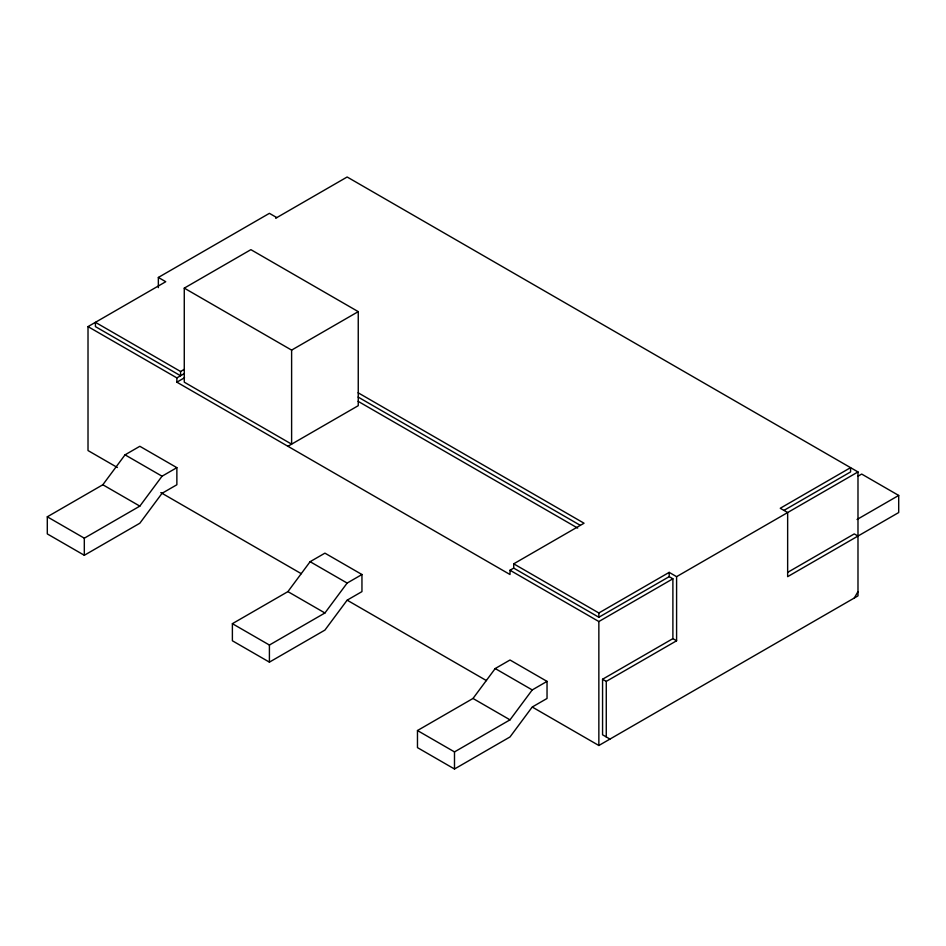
<?xml version="1.0" encoding="UTF-8"?>
<svg xmlns="http://www.w3.org/2000/svg" width="946" height="946" viewBox="0 0 946 946"><rect width="100%" height="100%" fill="white"/><g stroke="black" fill="none" stroke-linecap="round" stroke-linejoin="round"><path stroke-width="1.42" d="M854.273 598.026L857.987 591.617M102.83 484.754L125.038 454.837L139.842 446.287L176.867 467.655L176.867 484.754L162.05 493.304L139.842 523.221L84.312 555.278L47.3 533.911L47.3 516.812L102.83 484.754L139.842 506.122L162.05 476.205L176.867 467.655M287.915 591.617L310.122 561.688L324.927 553.15L361.951 574.518L361.951 591.617L347.147 600.166L324.927 630.083L269.409 662.141L232.385 640.773L232.385 623.674L287.915 591.617L324.927 612.984L347.147 583.067L361.951 574.518M473 698.467L495.207 668.55L510.012 660.001L547.036 681.38L547.036 698.467L532.231 707.017L510.012 736.946L454.494 769.003L417.47 747.624L417.47 730.537L473 698.467L510.012 719.847L532.231 689.93L547.036 681.38M158.349 287.643L158.349 277.45L269.409 213.335L276.811 217.604M117.387 467.513L88.013 450.556L88.013 326.607L165.751 281.719L158.349 277.45M275.664 218.266L347.147 176.997L857.987 471.936L857.987 595.885L598.853 745.495L532.444 707.147M184.269 288.128L291.616 350.115L291.616 444.147L184.269 382.172L184.269 288.128L250.891 249.661L358.25 311.636L358.25 405.68L287.915 446.287M180.568 371.482L180.568 375.763L95.428 326.607L95.428 322.326L180.568 371.482L184.399 369.271M88.013 326.607L176.867 377.892L184.399 373.54M176.867 377.892L176.867 382.172L184.517 377.75M291.616 350.115L358.25 311.636M47.3 516.812L84.312 538.179L139.842 506.122M232.385 623.674L269.409 645.042L324.927 612.984M609.969 739.074L602.567 734.806L602.567 679.24L672.89 638.633L672.89 578.786L669.189 576.658L598.853 617.253L513.713 568.108L513.713 563.828L584.049 523.221L358.12 392.779M176.867 382.172L510.012 574.518L510.012 570.237L513.713 568.108M513.713 563.828L598.853 612.984L669.189 572.377L676.591 576.658L857.987 471.936M784.08 510.32L850.572 471.936L850.572 467.655L780.249 508.262L787.651 512.543L787.651 576.658L898.7 512.543L898.7 495.444L861.688 474.064L857.892 476.252M510.012 570.237L598.853 621.534L672.89 578.786M417.47 730.537L454.494 751.904L510.012 719.847M857.052 519.484L898.7 495.444M787.782 572.306L854.273 533.911L857.987 536.051M602.567 679.24L606.268 681.38L676.591 640.773L676.591 576.658M358.12 397.06L580.217 525.29M358.12 401.329L577.675 528.093M672.89 638.633L676.591 640.773M125.038 454.837L162.05 476.205M310.122 561.688L347.147 583.067M495.207 668.55L532.231 689.93M160.808 492.594L301.289 573.69M347.265 600.237L486.469 680.612M669.189 572.377L669.189 576.658M606.268 681.38L606.268 736.946M598.853 612.984L598.853 617.253M598.853 621.534L598.853 745.495M454.494 751.904L454.494 769.003M269.409 645.042L269.409 662.141M84.312 538.179L84.312 555.278"/></g></svg>
